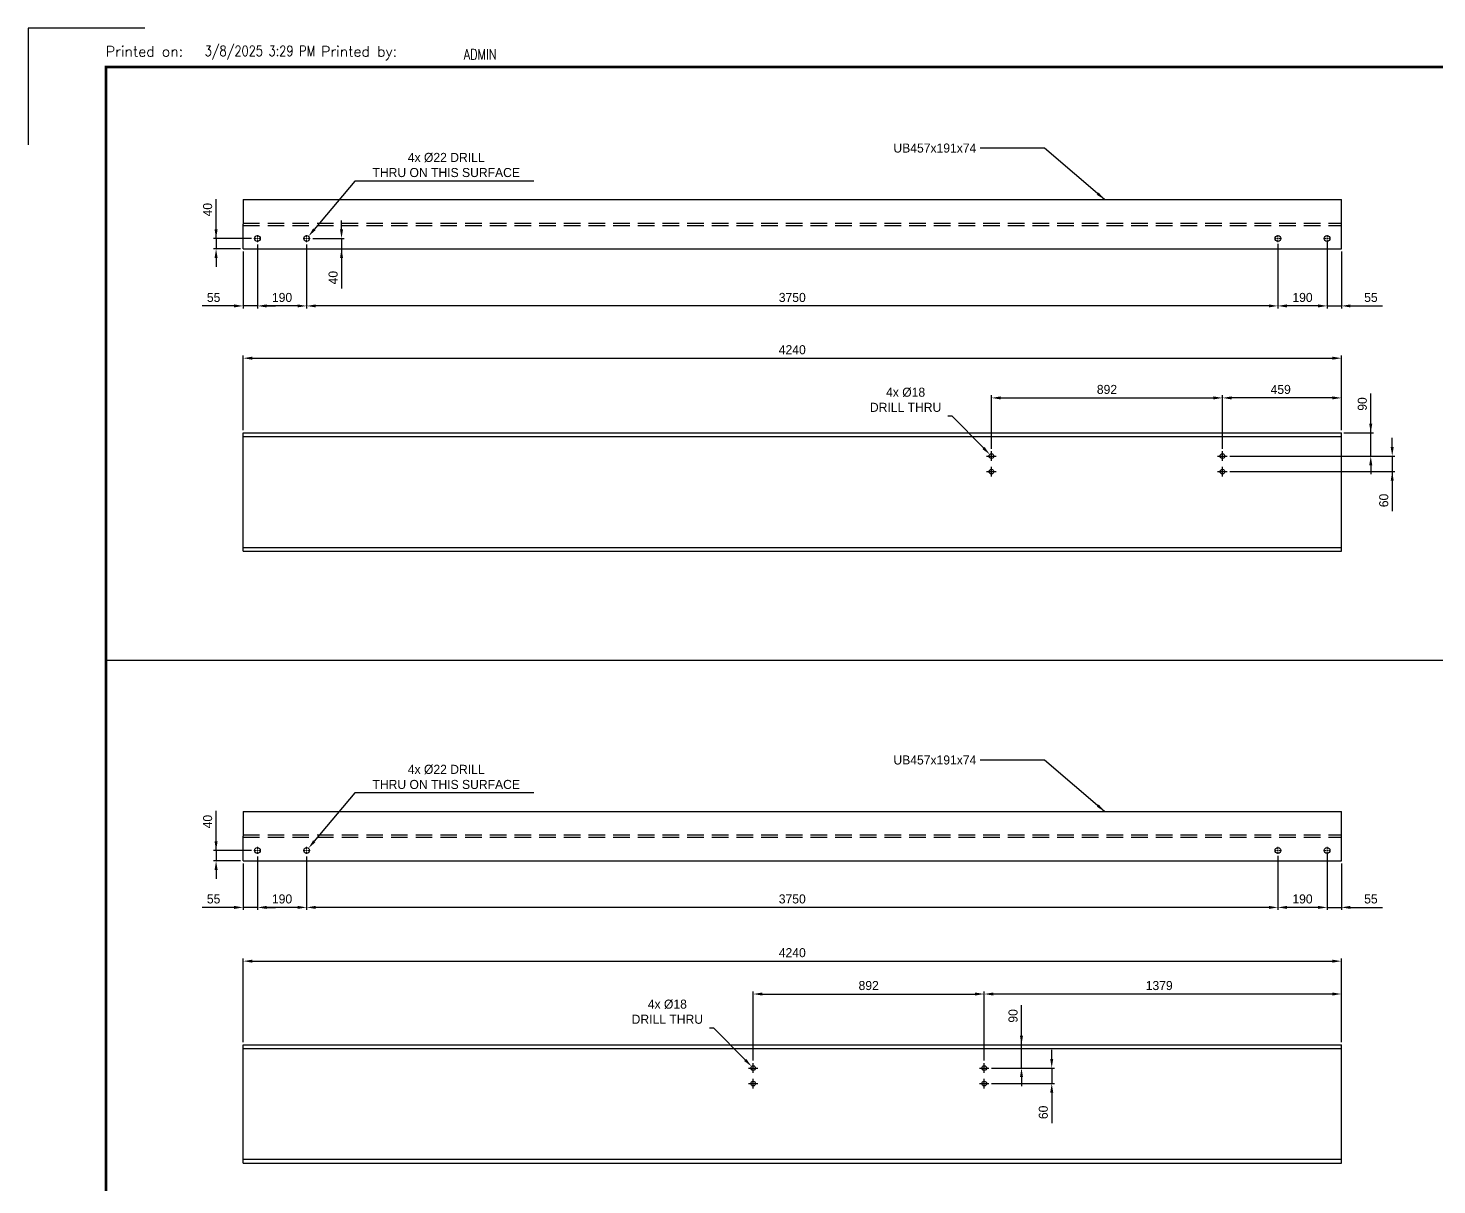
# Model space of a CAD drawing. Header units: millimetres. Extents: x 0 to 16187, y -20471 to 6290.
# Drawn here: x 5781 to 6325, y 1871 to 2318 of the extents above; entities that cross this region are included whole.
import ezdxf
from ezdxf.enums import TextEntityAlignment as Align

# ---------------------------------------------------------------- set-up
doc = ezdxf.new("R2010")
doc.units = ezdxf.units.MM
doc.header["$PDSIZE"] = -1
doc.linetypes.add('HIDDEN', pattern=[9.525, 6.35, -3.175])
doc.layers.add('BORDER1', color=3, linetype='Continuous')
doc.layers.add('BORDER2', color=7, linetype='Continuous')
doc.styles.add('ROMANC', font='ROMANC', dxfattribs={"height": 5})
doc.styles.add('ROMANS', font='ROMANS.shx', dxfattribs={"width": 0.8})
doc.styles.add('ROMANT', font='ROMANT', dxfattribs={"height": 4})
doc.dimstyles.new('AM_ISO', dxfattribs={"dimtxt": 3.5, "dimasz": 3.5, "dimexe": 1, "dimexo": 1, "dimgap": 1.5, "dimtad": 1, "dimdsep": 46, "dimtxsty": 'Standard', "dimcen": 0, "dimclrd": 1, "dimclre": 1, "dimclrt": 1, "dimadec": 0, "dimazin": 2, "dimtp": 0.1, "dimtm": 0.1, "dimtfac": 0.71, "dimtdec": 3, "dimtmove": 0, "dimatfit": 3, "dimfxl": 1, "dimlwd": -1, "dimlwe": -1, "dimarcsym": 1})
doc.dimstyles.new('AM_ISO$3', dxfattribs={"dimtxt": 3.5, "dimasz": 3.5, "dimexe": 1, "dimexo": 1, "dimgap": 1.5, "dimtad": 1, "dimtoh": 1, "dimdsep": 46, "dimtxsty": 'Standard', "dimcen": 0, "dimclrd": 1, "dimclre": 1, "dimclrt": 1, "dimadec": 0, "dimazin": 2, "dimtp": 0.1, "dimtm": 0.1, "dimtfac": 0.71, "dimtdec": 3, "dimtofl": 0, "dimtmove": 0, "dimatfit": 0, "dimfxl": 1, "dimlwd": -1, "dimlwe": -1, "dimarcsym": 1})
doc.dimstyles.new('AM_ISO$7', dxfattribs={"dimtxt": 3.5, "dimasz": 3.5, "dimexe": 1, "dimexo": 1, "dimgap": 1.5, "dimtad": 1, "dimtoh": 1, "dimdsep": 46, "dimtxsty": 'Standard', "dimcen": 0, "dimclrd": 1, "dimclre": 1, "dimclrt": 1, "dimadec": 0, "dimazin": 2, "dimtp": 0.1, "dimtm": 0.1, "dimtfac": 0.71, "dimtdec": 3, "dimtmove": 0, "dimatfit": 3, "dimfxl": 1, "dimlwd": -1, "dimlwe": -1, "dimarcsym": 1})

# ---------------------------------------------------------------- blocks, each defined once
blk = doc.blocks.new('SW_CENTERMARKSYMBOL_36')
at = {"color": 0, "linetype": 'Continuous', "lineweight": 18}
for p, q in [((-1, 0), (-2.7, 0)), ((0, 0), (-0.5, 0)), ((0, 1), (0, 2.7)), ((0, 0), (0, 0.5)), ((0, 0), (0, -0.5)), ((0, 0), (0.5, 0)), ((1, 0), (2.7, 0)), ((0, -1), (0, -2.7))]:
    blk.add_line(p, q, dxfattribs=at)
blk = doc.blocks.new('SW_CENTERMARKSYMBOL_37')
at = {"color": 0, "linetype": 'Continuous', "lineweight": 18}
for p, q in [((-1, 0), (-2.7, 0)), ((0, 0), (-0.5, 0)), ((0, 1), (0, 2.7)), ((0, 0), (0, 0.5)), ((0, 0), (0, -0.5)), ((0, 0), (0.5, 0)), ((1, 0), (2.7, 0)), ((0, -1), (0, -2.7))]:
    blk.add_line(p, q, dxfattribs=at)
blk = doc.blocks.new('SW_CENTERMARKSYMBOL_38')
at = {"color": 0, "linetype": 'Continuous', "lineweight": 18}
for p, q in [((-1, 0), (-2.7, 0)), ((0, 0), (-0.5, 0)), ((0, 1), (0, 2.7)), ((0, 0), (0, 0.5)), ((0, 0), (0, -0.5)), ((0, 0), (0.5, 0)), ((1, 0), (2.7, 0)), ((0, -1), (0, -2.7))]:
    blk.add_line(p, q, dxfattribs=at)
blk = doc.blocks.new('SW_CENTERMARKSYMBOL_39')
at = {"color": 0, "linetype": 'Continuous', "lineweight": 18}
for p, q in [((-1, 0), (-2.7, 0)), ((0, 0), (-0.5, 0)), ((0, 1), (0, 2.7)), ((0, 0), (0, 0.5)), ((0, 0), (0, -0.5)), ((0, 0), (0.5, 0)), ((1, 0), (2.7, 0)), ((0, -1), (0, -2.7))]:
    blk.add_line(p, q, dxfattribs=at)
blk = doc.blocks.new('*U609')
at = {"layer": 'BORDER1', "color": 154, "true_color": 0x1859a9, "const_width": 1}
blk.add_lwpolyline([(1.81, 811), (1144, 811), (1144, 0), (0, 0), (0, 811)], close=True, dxfattribs=at)
at = {"layer": 'BORDER2'}
blk.add_lwpolyline([(15, 826), (-30, 826), (-30, 781)], dxfattribs=at)
at = {"layer": 'BORDER2', "style": 'ROMANS'}
blk.add_text('Printed on:                 Printed by:', height=4, dxfattribs=at).set_placement((0, 815))
at = {"layer": 'BORDER2', "char_height": 4, "attachment_point": 7, "style": 'ROMANS'}
for s, insert in [('3/8/2025 3:29 PM', (38.14, 813.89)), ('ADMIN', (138.14, 813.89))]:
    blk.add_mtext(s, dxfattribs=dict(at, insert=insert))
at = {"layer": 'BORDER2', "flags": 8}
for tag, height, style, p in [('REV-A', 3.24, 'ROMANS', (986.93, 140.25)), ('RE-A', 8.06, 'ROMANT', (1084.63, 7.17))]:
    blk.add_attdef(tag, text='', height=height, dxfattribs=dict(at, style=style)).set_placement(p, align=Align.CENTER)
at = {"layer": 'BORDER2', "style": 'ROMANS', "width": 3.830216}
blk.add_attdef('DATE-A', text='', height=3.24, dxfattribs=at).set_placement((995.51, 140.25), (1008.51, 140.25), align=Align.FIT)
at = {"layer": 'BORDER2'}
for tag, height, style, p in [('DRN-A', 3.24, 'ROMANS', (1018.38, 140.25)), ('CHD-A', 3.24, 'ROMANS', (1032.35, 140.25)), ('APD-A', 3.24, 'ROMANS', (1046.64, 140.25)), ('CONS_CONT_VEND', 4.2, 'ROMANC', (1061.39, 72.83))]:
    blk.add_attdef(tag, text='', height=height, dxfattribs=dict(at, style=style)).set_placement(p, align=Align.CENTER)
at = {"layer": 'BORDER2', "style": 'ROMANS', "width": 0.8}
for tag, p, height in [('1:X', (997.23, 122.55), 3.5), ('LOC', (1042.74, 122.55), 3.5), ('PROJ_NO', (1118.64, 122.55), 3.5), ('CONS_DRG_NO', (1011, 63), 3)]:
    blk.add_attdef(tag, p, '', height=height, dxfattribs=at)
at = {"layer": 'BORDER2', "lineweight": 30, "width": 0.8, "flags": 104}
blk.add_attdef('COMMENTS-A', text='', height=2.2, dxfattribs=at).set_placement((1055.21, 142.07), align=Align.MIDDLE_LEFT)
at = {"layer": 'BORDER2', "style": 'ROMANS', "width": 0.8}
for tag, p in [('PROJECT_TITLE_1', (1061.07, 55.35)), ('PROJECT_TITLE_2', (1061.07, 49.3))]:
    blk.add_attdef(tag, text='', height=3.5, dxfattribs=at).set_placement(p, align=Align.MIDDLE)
at = {"layer": 'BORDER2', "style": 'ROMANT', "width": 0.8}
for tag, p in [('DRG_TITLE_1', (1061.07, 36.31)), ('DRG_TITLE_2', (1061.07, 28.31)), ('DRG_TITLE_3', (1061.07, 20.31))]:
    blk.add_attdef(tag, text='', height=5, dxfattribs=at).set_placement(p, align=Align.CENTER)
at = {"layer": 'BORDER2', "style": 'ROMANT'}
for tag, p in [('AR', (995, 7.17)), ('PA', (1011.74, 7.17)), ('DC', (1028.45, 7.17)), ('TS', (1120.84, 7.17))]:
    blk.add_attdef(tag, p, '', height=8.06, dxfattribs=at)
for tag, p in [('SRNO', (1074.7, 7.17)), ('SH', (1115.8, 7.18))]:
    blk.add_attdef(tag, text='', height=8.06, dxfattribs=at).set_placement(p, align=Align.RIGHT)
at = {"layer": 'BORDER2', "style": 'ROMANS', "flags": 2}
blk.add_attdef('TB_VERSION', text='', height=2, dxfattribs=at).set_placement((1, -1), align=Align.TOP_LEFT)
blk = doc.blocks.new('*D4968')
at = {"color": 1, "linetype": 'ByBlock'}
for p, q in [((6282.36, 2235.75), (6282.36, 2209.71)), ((6287.86, 2231.75), (6287.86, 2209.71)), ((6278.86, 2210.71), (6275.36, 2210.71)), ((6282.36, 2210.71), (6287.86, 2210.71)), ((6291.36, 2210.71), (6303.69, 2210.71))]:
    blk.add_line(p, q, dxfattribs=at)
at = {"color": 1}
for points in [[(6278.86, 2210.13), (6278.86, 2211.29), (6282.36, 2210.71)], [(6291.36, 2211.29), (6291.36, 2210.13), (6287.86, 2210.71)]]:
    blk.add_solid(points, dxfattribs=at)
at = {"layer": 'Defpoints', "color": 0}
for p in [(6282.36, 2236.75), (6287.86, 2232.75), (6287.86, 2210.71)]:
    blk.add_point(p, dxfattribs=at)
at = {"color": 1, "insert": (6299.27, 2213.96), "char_height": 3.5, "attachment_point": 5}
blk.add_mtext('55', dxfattribs=at)
blk = doc.blocks.new('*D4969')
at = {"color": 1, "linetype": 'ByBlock'}
for p, q in [((6282.36, 2235.5), (6282.36, 2209.71)), ((6263.36, 2234.65), (6263.36, 2209.71)), ((6278.86, 2210.71), (6266.86, 2210.71))]:
    blk.add_line(p, q, dxfattribs=at)
at = {"color": 1}
for points in [[(6266.86, 2211.29), (6266.86, 2210.13), (6263.36, 2210.71)], [(6278.86, 2210.13), (6278.86, 2211.29), (6282.36, 2210.71)]]:
    blk.add_solid(points, dxfattribs=at)
at = {"layer": 'Defpoints', "color": 0}
for p in [(6263.36, 2235.65), (6282.36, 2236.5), (6263.36, 2210.71)]:
    blk.add_point(p, dxfattribs=at)
at = {"color": 1, "insert": (6272.86, 2213.96), "char_height": 3.5, "attachment_point": 5}
blk.add_mtext('190', dxfattribs=at)
blk = doc.blocks.new('*D4970')
at = {"color": 1, "linetype": 'ByBlock'}
for p, q in [((5888.36, 2234.4), (5888.36, 2209.71)), ((6263.36, 2234.4), (6263.36, 2209.71)), ((6259.86, 2210.71), (5891.86, 2210.71))]:
    blk.add_line(p, q, dxfattribs=at)
at = {"color": 1}
for points in [[(5891.86, 2211.29), (5891.86, 2210.13), (5888.36, 2210.71)], [(6259.86, 2210.13), (6259.86, 2211.29), (6263.36, 2210.71)]]:
    blk.add_solid(points, dxfattribs=at)
at = {"layer": 'Defpoints', "color": 0}
for p in [(5888.36, 2235.4), (6263.36, 2235.4), (5888.36, 2210.71)]:
    blk.add_point(p, dxfattribs=at)
at = {"color": 1, "insert": (6075.86, 2213.96), "char_height": 3.5, "attachment_point": 5}
blk.add_mtext('3750', dxfattribs=at)
blk = doc.blocks.new('*D4971')
at = {"color": 1, "linetype": 'ByBlock'}
for p, q in [((5869.36, 2234.4), (5869.36, 2209.71)), ((5888.36, 2234.4), (5888.36, 2209.71)), ((5884.86, 2210.71), (5872.86, 2210.71))]:
    blk.add_line(p, q, dxfattribs=at)
at = {"color": 1}
for points in [[(5872.86, 2211.29), (5872.86, 2210.13), (5869.36, 2210.71)], [(5884.86, 2210.13), (5884.86, 2211.29), (5888.36, 2210.71)]]:
    blk.add_solid(points, dxfattribs=at)
at = {"layer": 'Defpoints', "color": 0}
for p in [(5869.36, 2235.4), (5888.36, 2235.4), (5869.36, 2210.71)]:
    blk.add_point(p, dxfattribs=at)
at = {"color": 1, "insert": (5878.86, 2213.96), "char_height": 3.5, "attachment_point": 5}
blk.add_mtext('190', dxfattribs=at)
blk = doc.blocks.new('*D4972')
at = {"color": 1, "linetype": 'ByBlock'}
for p, q in [((5863.86, 2231.75), (5863.86, 2209.71)), ((5869.36, 2234.4), (5869.36, 2209.71)), ((5860.36, 2210.71), (5848.02, 2210.71)), ((5869.36, 2210.71), (5863.86, 2210.71)), ((5872.86, 2210.71), (5876.36, 2210.71))]:
    blk.add_line(p, q, dxfattribs=at)
at = {"color": 1}
for points in [[(5860.36, 2210.13), (5860.36, 2211.29), (5863.86, 2210.71)], [(5872.86, 2211.29), (5872.86, 2210.13), (5869.36, 2210.71)]]:
    blk.add_solid(points, dxfattribs=at)
at = {"layer": 'Defpoints', "color": 0}
for p in [(5869.36, 2235.4), (5863.86, 2232.75), (5863.86, 2210.71)]:
    blk.add_point(p, dxfattribs=at)
at = {"color": 1, "insert": (5852.44, 2213.96), "char_height": 3.5, "attachment_point": 5}
blk.add_mtext('55', dxfattribs=at)
blk = doc.blocks.new('*D4973')
at = {"color": 1, "linetype": 'ByBlock'}
for p, q in [((5853.39, 2236.75), (5853.39, 2252)), ((5853.39, 2240.25), (5853.39, 2243.75)), ((5867.01, 2236.75), (5852.39, 2236.75)), ((5853.39, 2236.75), (5853.39, 2232.75)), ((5862.86, 2232.75), (5852.39, 2232.75)), ((5853.39, 2229.25), (5853.39, 2225.75))]:
    blk.add_line(p, q, dxfattribs=at)
at = {"color": 1}
for points in [[(5852.81, 2240.25), (5853.98, 2240.25), (5853.39, 2236.75)], [(5853.98, 2229.25), (5852.81, 2229.25), (5853.39, 2232.75)]]:
    blk.add_solid(points, dxfattribs=at)
at = {"layer": 'Defpoints', "color": 0}
for p in [(5868.01, 2236.75), (5853.39, 2232.75), (5863.86, 2232.75)]:
    blk.add_point(p, dxfattribs=at)
at = {"color": 1, "insert": (5850.14, 2247.87), "char_height": 3.5, "attachment_point": 5, "rotation": 90}
blk.add_mtext('40', dxfattribs=at)
blk = doc.blocks.new('*D4974')
at = {"color": 1, "linetype": 'ByBlock'}
for p, q in [((5901.83, 2240.25), (5901.83, 2243.75)), ((5890.71, 2236.75), (5902.83, 2236.75)), ((5901.83, 2236.75), (5901.83, 2232.75)), ((5890.83, 2232.75), (5902.83, 2232.75)), ((5901.83, 2232.75), (5901.83, 2217.5)), ((5901.83, 2229.25), (5901.83, 2225.75))]:
    blk.add_line(p, q, dxfattribs=at)
at = {"color": 1}
for points in [[(5901.25, 2240.25), (5902.41, 2240.25), (5901.83, 2236.75)], [(5902.41, 2229.25), (5901.25, 2229.25), (5901.83, 2232.75)]]:
    blk.add_solid(points, dxfattribs=at)
at = {"layer": 'Defpoints', "color": 0}
for p in [(5889.71, 2236.75), (5889.83, 2232.75), (5901.83, 2232.75)]:
    blk.add_point(p, dxfattribs=at)
at = {"color": 1, "insert": (5898.58, 2221.62), "char_height": 3.5, "attachment_point": 5, "rotation": 90}
blk.add_mtext('40', dxfattribs=at)
blk = doc.blocks.new('*D4975')
at = {"color": 1, "linetype": 'ByBlock'}
for p, q in [((5906.91, 2258.95), (5891.31, 2240.28)), ((5976.07, 2258.95), (5906.91, 2258.95))]:
    blk.add_line(p, q, dxfattribs=at)
at = {"color": 1}
blk.add_solid([(5890.86, 2240.65), (5891.75, 2239.9), (5889.06, 2237.59)], dxfattribs=at)
at = {"layer": 'Defpoints', "color": 0}
for p in [(5887.65, 2235.9), (5889.06, 2237.59)]:
    blk.add_point(p, dxfattribs=at)
at = {"color": 1, "insert": (5942.24, 2265.12), "char_height": 3.5, "attachment_point": 5}
blk.add_mtext('4x %%c22 DRILL\\PTHRU ON THIS SURFACE', dxfattribs=at)
blk = doc.blocks.new('*D4978')
at = {"color": 1, "linetype": 'ByBlock'}
for p, q in [((6241.96, 2155.56), (6241.96, 2176.18)), ((6287.86, 2162.7), (6287.86, 2176.18)), ((6284.36, 2175.18), (6245.46, 2175.18))]:
    blk.add_line(p, q, dxfattribs=at)
at = {"color": 1}
for points in [[(6245.46, 2175.77), (6245.46, 2174.6), (6241.96, 2175.18)], [(6284.36, 2174.6), (6284.36, 2175.77), (6287.86, 2175.18)]]:
    blk.add_solid(points, dxfattribs=at)
at = {"layer": 'Defpoints', "color": 0}
for p in [(6241.96, 2175.18), (6287.86, 2161.7), (6241.96, 2154.56)]:
    blk.add_point(p, dxfattribs=at)
at = {"color": 1, "insert": (6264.45, 2178.43), "char_height": 3.5, "attachment_point": 5}
blk.add_mtext('459', dxfattribs=at)
blk = doc.blocks.new('*D4980')
at = {"color": 1, "linetype": 'ByBlock'}
for p, q in [((6152.76, 2155.56), (6152.76, 2176.18)), ((6241.96, 2155.56), (6241.96, 2176.18)), ((6156.26, 2175.18), (6238.46, 2175.18))]:
    blk.add_line(p, q, dxfattribs=at)
at = {"color": 1}
for points in [[(6156.26, 2175.77), (6156.26, 2174.6), (6152.76, 2175.18)], [(6238.46, 2174.6), (6238.46, 2175.77), (6241.96, 2175.18)]]:
    blk.add_solid(points, dxfattribs=at)
at = {"layer": 'Defpoints', "color": 0}
for p in [(6241.96, 2175.18), (6152.76, 2154.56), (6241.96, 2154.56)]:
    blk.add_point(p, dxfattribs=at)
at = {"color": 1, "insert": (6197.36, 2178.43), "char_height": 3.5, "attachment_point": 5}
blk.add_mtext('892', dxfattribs=at)
blk = doc.blocks.new('*D4981')
at = {"color": 1, "linetype": 'ByBlock'}
for p, q in [((6299.21, 2161.7), (6299.21, 2176.95)), ((6299.21, 2165.2), (6299.21, 2168.7)), ((6288.86, 2161.7), (6300.21, 2161.7)), ((6299.21, 2152.7), (6299.21, 2161.7)), ((6244.81, 2152.7), (6300.21, 2152.7)), ((6299.21, 2149.2), (6299.21, 2145.7))]:
    blk.add_line(p, q, dxfattribs=at)
at = {"color": 1}
for points in [[(6298.62, 2165.2), (6299.79, 2165.2), (6299.21, 2161.7)], [(6299.79, 2149.2), (6298.62, 2149.2), (6299.21, 2152.7)]]:
    blk.add_solid(points, dxfattribs=at)
at = {"layer": 'Defpoints', "color": 0}
for p in [(6287.86, 2161.7), (6299.21, 2161.7), (6243.81, 2152.7)]:
    blk.add_point(p, dxfattribs=at)
at = {"color": 1, "insert": (6295.96, 2172.83), "char_height": 3.5, "attachment_point": 5, "rotation": 90}
blk.add_mtext('90', dxfattribs=at)
blk = doc.blocks.new('*D4982')
at = {"color": 1, "linetype": 'ByBlock'}
for p, q in [((6307.5, 2156.2), (6307.5, 2159.7)), ((6244.81, 2152.7), (6308.5, 2152.7)), ((6307.5, 2152.7), (6307.5, 2146.7)), ((6244.81, 2146.7), (6308.5, 2146.7)), ((6307.5, 2146.7), (6307.5, 2131.45)), ((6307.5, 2143.2), (6307.5, 2139.7))]:
    blk.add_line(p, q, dxfattribs=at)
at = {"color": 1}
for points in [[(6306.91, 2156.2), (6308.08, 2156.2), (6307.5, 2152.7)], [(6308.08, 2143.2), (6306.91, 2143.2), (6307.5, 2146.7)]]:
    blk.add_solid(points, dxfattribs=at)
at = {"layer": 'Defpoints', "color": 0}
for p in [(6243.81, 2152.7), (6243.81, 2146.7), (6307.5, 2146.7)]:
    blk.add_point(p, dxfattribs=at)
at = {"color": 1, "insert": (6304.25, 2135.58), "char_height": 3.5, "attachment_point": 5, "rotation": 90}
blk.add_mtext('60', dxfattribs=at)
blk = doc.blocks.new('*D4983')
at = {"color": 1, "linetype": 'ByBlock'}
for p, q in [((6135.95, 2168.28), (6137.45, 2168.28)), ((6137.45, 2168.28), (6149.67, 2155.84))]:
    blk.add_line(p, q, dxfattribs=at)
at = {"color": 1}
blk.add_solid([(6149.26, 2155.43), (6150.09, 2156.25), (6152.13, 2153.34)], dxfattribs=at)
at = {"layer": 'Defpoints', "color": 0}
for p in [(6152.13, 2153.34), (6153.39, 2152.06)]:
    blk.add_point(p, dxfattribs=at)
at = {"color": 1, "insert": (6119.62, 2174.44), "char_height": 3.5, "attachment_point": 5}
blk.add_mtext('4x %%c18\\PDRILL THRU', dxfattribs=at)
blk = doc.blocks.new('*D4984')
at = {"color": 1, "linetype": 'ByBlock'}
for p, q in [((5863.86, 2162.7), (5863.86, 2191.52)), ((5867.36, 2190.52), (6284.36, 2190.52)), ((6287.86, 2162.7), (6287.86, 2191.52))]:
    blk.add_line(p, q, dxfattribs=at)
at = {"color": 1}
for points in [[(5867.36, 2191.11), (5867.36, 2189.94), (5863.86, 2190.52)], [(6284.36, 2189.94), (6284.36, 2191.11), (6287.86, 2190.52)]]:
    blk.add_solid(points, dxfattribs=at)
at = {"layer": 'Defpoints', "color": 0}
for p in [(6287.86, 2190.52), (5863.86, 2161.7), (6287.86, 2161.7)]:
    blk.add_point(p, dxfattribs=at)
at = {"color": 1, "insert": (6075.86, 2193.77), "char_height": 3.5, "attachment_point": 5}
blk.add_mtext('4240', dxfattribs=at)
blk = doc.blocks.new('*D4987')
at = {"color": 1, "linetype": 'ByBlock'}
for p, q in [((6282.36, 1999.42), (6282.36, 1977.41)), ((6287.86, 1995.42), (6287.86, 1977.41)), ((6278.86, 1978.41), (6275.36, 1978.41)), ((6282.36, 1978.41), (6287.86, 1978.41)), ((6291.36, 1978.41), (6303.69, 1978.41))]:
    blk.add_line(p, q, dxfattribs=at)
at = {"color": 1}
for points in [[(6278.86, 1977.83), (6278.86, 1978.99), (6282.36, 1978.41)], [(6291.36, 1978.99), (6291.36, 1977.83), (6287.86, 1978.41)]]:
    blk.add_solid(points, dxfattribs=at)
at = {"layer": 'Defpoints', "color": 0}
for p in [(6282.36, 2000.42), (6287.86, 1996.42), (6287.86, 1978.41)]:
    blk.add_point(p, dxfattribs=at)
at = {"color": 1, "insert": (6299.27, 1981.66), "char_height": 3.5, "attachment_point": 5}
blk.add_mtext('55', dxfattribs=at)
blk = doc.blocks.new('*D4988')
at = {"color": 1, "linetype": 'ByBlock'}
for p, q in [((6263.36, 1998.32), (6263.36, 1977.41)), ((6282.36, 1999.17), (6282.36, 1977.41)), ((6278.86, 1978.41), (6266.86, 1978.41))]:
    blk.add_line(p, q, dxfattribs=at)
at = {"color": 1}
for points in [[(6266.86, 1978.99), (6266.86, 1977.83), (6263.36, 1978.41)], [(6278.86, 1977.83), (6278.86, 1978.99), (6282.36, 1978.41)]]:
    blk.add_solid(points, dxfattribs=at)
at = {"layer": 'Defpoints', "color": 0}
for p in [(6263.36, 1999.32), (6282.36, 2000.17), (6263.36, 1978.41)]:
    blk.add_point(p, dxfattribs=at)
at = {"color": 1, "insert": (6272.86, 1981.66), "char_height": 3.5, "attachment_point": 5}
blk.add_mtext('190', dxfattribs=at)
blk = doc.blocks.new('*D4989')
at = {"color": 1, "linetype": 'ByBlock'}
for p, q in [((5888.36, 1998.07), (5888.36, 1977.41)), ((6263.36, 1998.07), (6263.36, 1977.41)), ((6259.86, 1978.41), (5891.86, 1978.41))]:
    blk.add_line(p, q, dxfattribs=at)
at = {"color": 1}
for points in [[(5891.86, 1978.99), (5891.86, 1977.83), (5888.36, 1978.41)], [(6259.86, 1977.83), (6259.86, 1978.99), (6263.36, 1978.41)]]:
    blk.add_solid(points, dxfattribs=at)
at = {"layer": 'Defpoints', "color": 0}
for p in [(5888.36, 1999.07), (6263.36, 1999.07), (5888.36, 1978.41)]:
    blk.add_point(p, dxfattribs=at)
at = {"color": 1, "insert": (6075.86, 1981.66), "char_height": 3.5, "attachment_point": 5}
blk.add_mtext('3750', dxfattribs=at)
blk = doc.blocks.new('*D4990')
at = {"color": 1, "linetype": 'ByBlock'}
for p, q in [((5869.36, 1998.07), (5869.36, 1977.41)), ((5888.36, 1998.07), (5888.36, 1977.41)), ((5884.86, 1978.41), (5872.86, 1978.41))]:
    blk.add_line(p, q, dxfattribs=at)
at = {"color": 1}
for points in [[(5872.86, 1978.99), (5872.86, 1977.83), (5869.36, 1978.41)], [(5884.86, 1977.83), (5884.86, 1978.99), (5888.36, 1978.41)]]:
    blk.add_solid(points, dxfattribs=at)
at = {"layer": 'Defpoints', "color": 0}
for p in [(5869.36, 1999.07), (5888.36, 1999.07), (5869.36, 1978.41)]:
    blk.add_point(p, dxfattribs=at)
at = {"color": 1, "insert": (5878.86, 1981.66), "char_height": 3.5, "attachment_point": 5}
blk.add_mtext('190', dxfattribs=at)
blk = doc.blocks.new('*D4991')
at = {"color": 1, "linetype": 'ByBlock'}
for p, q in [((5869.36, 1998.07), (5869.36, 1977.41)), ((5863.86, 1995.42), (5863.86, 1977.41)), ((5860.36, 1978.41), (5848.02, 1978.41)), ((5869.36, 1978.41), (5863.86, 1978.41)), ((5872.86, 1978.41), (5876.36, 1978.41))]:
    blk.add_line(p, q, dxfattribs=at)
at = {"color": 1}
for points in [[(5860.36, 1977.83), (5860.36, 1978.99), (5863.86, 1978.41)], [(5872.86, 1978.99), (5872.86, 1977.83), (5869.36, 1978.41)]]:
    blk.add_solid(points, dxfattribs=at)
at = {"layer": 'Defpoints', "color": 0}
for p in [(5863.86, 1996.42), (5869.36, 1999.07), (5863.86, 1978.41)]:
    blk.add_point(p, dxfattribs=at)
at = {"color": 1, "insert": (5852.44, 1981.66), "char_height": 3.5, "attachment_point": 5}
blk.add_mtext('55', dxfattribs=at)
blk = doc.blocks.new('*D4992')
at = {"color": 1, "linetype": 'ByBlock'}
for p, q in [((5853.39, 2000.42), (5853.39, 2015.67)), ((5853.39, 2003.92), (5853.39, 2007.42)), ((5867.01, 2000.42), (5852.39, 2000.42)), ((5862.86, 1996.42), (5852.39, 1996.42)), ((5853.39, 2000.42), (5853.39, 1996.42)), ((5853.39, 1992.92), (5853.39, 1989.42))]:
    blk.add_line(p, q, dxfattribs=at)
at = {"color": 1}
for points in [[(5852.81, 2003.92), (5853.98, 2003.92), (5853.39, 2000.42)], [(5853.98, 1992.92), (5852.81, 1992.92), (5853.39, 1996.42)]]:
    blk.add_solid(points, dxfattribs=at)
at = {"layer": 'Defpoints', "color": 0}
for p in [(5853.39, 1996.42), (5863.86, 1996.42), (5868.01, 2000.42)]:
    blk.add_point(p, dxfattribs=at)
at = {"color": 1, "insert": (5850.14, 2011.54), "char_height": 3.5, "attachment_point": 5, "rotation": 90}
blk.add_mtext('40', dxfattribs=at)
blk = doc.blocks.new('*D4994')
at = {"color": 1, "linetype": 'ByBlock'}
for p, q in [((5906.91, 2022.63), (5891.31, 2003.95)), ((5976.07, 2022.63), (5906.91, 2022.63))]:
    blk.add_line(p, q, dxfattribs=at)
at = {"color": 1}
blk.add_solid([(5890.86, 2004.32), (5891.75, 2003.57), (5889.06, 2001.26)], dxfattribs=at)
at = {"layer": 'Defpoints', "color": 0}
for p in [(5887.65, 1999.57), (5889.06, 2001.26)]:
    blk.add_point(p, dxfattribs=at)
at = {"color": 1, "insert": (5942.24, 2028.79), "char_height": 3.5, "attachment_point": 5}
blk.add_mtext('4x %%c22 DRILL\\PTHRU ON THIS SURFACE', dxfattribs=at)
blk = doc.blocks.new('*D4995')
at = {"color": 1, "linetype": 'ByBlock'}
for p, q in [((6149.96, 1919.23), (6149.96, 1945.96)), ((6284.36, 1944.96), (6153.46, 1944.96)), ((6287.86, 1926.37), (6287.86, 1945.96))]:
    blk.add_line(p, q, dxfattribs=at)
at = {"color": 1}
for points in [[(6153.46, 1945.54), (6153.46, 1944.37), (6149.96, 1944.96)], [(6284.36, 1944.37), (6284.36, 1945.54), (6287.86, 1944.96)]]:
    blk.add_solid(points, dxfattribs=at)
at = {"layer": 'Defpoints', "color": 0}
for p in [(6149.96, 1944.96), (6287.86, 1925.37), (6149.96, 1918.23)]:
    blk.add_point(p, dxfattribs=at)
at = {"color": 1, "insert": (6217.53, 1948.21), "char_height": 3.5, "attachment_point": 5}
blk.add_mtext('1379', dxfattribs=at)
blk = doc.blocks.new('*D4996')
at = {"color": 1, "linetype": 'ByBlock'}
for p, q in [((6060.76, 1919.23), (6060.76, 1945.96)), ((6064.26, 1944.96), (6146.46, 1944.96)), ((6149.96, 1919.23), (6149.96, 1945.96))]:
    blk.add_line(p, q, dxfattribs=at)
at = {"color": 1}
for points in [[(6064.26, 1945.54), (6064.26, 1944.37), (6060.76, 1944.96)], [(6146.46, 1944.37), (6146.46, 1945.54), (6149.96, 1944.96)]]:
    blk.add_solid(points, dxfattribs=at)
at = {"layer": 'Defpoints', "color": 0}
for p in [(6149.96, 1944.96), (6060.76, 1918.23), (6149.96, 1918.23)]:
    blk.add_point(p, dxfattribs=at)
at = {"color": 1, "insert": (6105.36, 1948.21), "char_height": 3.5, "attachment_point": 5}
blk.add_mtext('892', dxfattribs=at)
blk = doc.blocks.new('*D4997')
at = {"color": 1, "linetype": 'ByBlock'}
for p, q in [((6164.36, 1925.37), (6164.36, 1940.62)), ((6164.36, 1928.87), (6164.36, 1932.37)), ((6162.32, 1925.37), (6165.36, 1925.37)), ((6164.36, 1916.37), (6164.36, 1925.37)), ((6152.81, 1916.37), (6165.36, 1916.37)), ((6164.36, 1912.87), (6164.36, 1909.37))]:
    blk.add_line(p, q, dxfattribs=at)
at = {"color": 1}
for points in [[(6163.77, 1928.87), (6164.94, 1928.87), (6164.36, 1925.37)], [(6164.94, 1912.87), (6163.77, 1912.87), (6164.36, 1916.37)]]:
    blk.add_solid(points, dxfattribs=at)
at = {"layer": 'Defpoints', "color": 0}
for p in [(6161.32, 1925.37), (6164.36, 1925.37), (6151.81, 1916.37)]:
    blk.add_point(p, dxfattribs=at)
at = {"color": 1, "insert": (6161.11, 1936.5), "char_height": 3.5, "attachment_point": 5, "rotation": 90}
blk.add_mtext('90', dxfattribs=at)
blk = doc.blocks.new('*D4998')
at = {"color": 1, "linetype": 'ByBlock'}
for p, q in [((6176.04, 1919.87), (6176.04, 1923.37)), ((6152.81, 1916.37), (6177.04, 1916.37)), ((6176.04, 1916.37), (6176.04, 1910.37)), ((6152.81, 1910.37), (6177.04, 1910.37)), ((6176.04, 1906.87), (6176.04, 1895.12))]:
    blk.add_line(p, q, dxfattribs=at)
at = {"color": 1}
for points in [[(6175.45, 1919.87), (6176.62, 1919.87), (6176.04, 1916.37)], [(6176.62, 1906.87), (6175.45, 1906.87), (6176.04, 1910.37)]]:
    blk.add_solid(points, dxfattribs=at)
at = {"layer": 'Defpoints', "color": 0}
for p in [(6151.81, 1916.37), (6151.81, 1910.37), (6176.04, 1910.37)]:
    blk.add_point(p, dxfattribs=at)
at = {"color": 1, "insert": (6172.79, 1899.25), "char_height": 3.5, "attachment_point": 5, "rotation": 90}
blk.add_mtext('60', dxfattribs=at)
blk = doc.blocks.new('*D4999')
at = {"color": 1, "linetype": 'ByBlock'}
for p, q in [((6043.95, 1931.95), (6045.45, 1931.95)), ((6045.45, 1931.95), (6057.67, 1919.51))]:
    blk.add_line(p, q, dxfattribs=at)
at = {"color": 1}
blk.add_solid([(6057.26, 1919.1), (6058.09, 1919.92), (6060.13, 1917.01)], dxfattribs=at)
at = {"layer": 'Defpoints', "color": 0}
for p in [(6060.13, 1917.01), (6061.39, 1915.73)]:
    blk.add_point(p, dxfattribs=at)
at = {"color": 1, "insert": (6027.62, 1938.11), "char_height": 3.5, "attachment_point": 5}
blk.add_mtext('4x %%c18\\PDRILL THRU', dxfattribs=at)
blk = doc.blocks.new('*D5000')
at = {"color": 1, "linetype": 'ByBlock'}
for p, q in [((5863.86, 1926.37), (5863.86, 1958.65)), ((6287.86, 1926.37), (6287.86, 1958.65)), ((5867.36, 1957.65), (6284.36, 1957.65))]:
    blk.add_line(p, q, dxfattribs=at)
at = {"color": 1}
for points in [[(5867.36, 1958.23), (5867.36, 1957.07), (5863.86, 1957.65)], [(6284.36, 1957.07), (6284.36, 1958.23), (6287.86, 1957.65)]]:
    blk.add_solid(points, dxfattribs=at)
at = {"layer": 'Defpoints', "color": 0}
for p in [(6287.86, 1957.65), (5863.86, 1925.37), (6287.86, 1925.37)]:
    blk.add_point(p, dxfattribs=at)
at = {"color": 1, "insert": (6075.86, 1960.9), "char_height": 3.5, "attachment_point": 5}
blk.add_mtext('4240', dxfattribs=at)

msp = doc.modelspace()

# ---------------------------------------------------------------- linework, layer by layer
at = {"color": 7, "linetype": 'Continuous', "lineweight": 25}
for p, q in [((5863.85601, 2251.78623), (5863.85601, 2242.26623)), ((5863.85601, 2251.78623), (6287.85601, 2251.78623)), ((6287.85601, 2242.26623), (6287.85601, 2251.78623)), ((5863.85601, 2232.74623), (5863.85601, 2242.26623)), ((6287.85601, 2232.74623), (6287.85601, 2242.26623)), ((5863.85601, 2232.74623), (6287.85601, 2232.74623)), ((5863.85601, 2160.2524), (5863.85601, 2161.7024)), ((5863.85601, 2161.7024), (6287.85601, 2161.7024)), ((5863.85601, 2160.2524), (6287.85601, 2160.2524)), ((5863.85601, 2117.4524), (5863.85601, 2160.2524)), ((6287.85601, 2160.2524), (6287.85601, 2161.7024)), ((6287.85601, 2117.4524), (6287.85601, 2160.2524)), ((6152.75601, 2150.84472), (6152.75601, 2154.56008)), ((6241.95601, 2150.84472), (6241.95601, 2154.56008)), ((6150.89833, 2152.7024), (6154.6137, 2152.7024)), ((6152.75601, 2144.84472), (6152.75601, 2148.56008)), ((6240.09833, 2152.7024), (6243.8137, 2152.7024)), ((6241.95601, 2144.84472), (6241.95601, 2148.56008)), ((6150.89833, 2146.7024), (6154.6137, 2146.7024)), ((6240.09833, 2146.7024), (6243.8137, 2146.7024)), ((5863.85601, 2116.0024), (5863.85601, 2117.4524)), ((5863.85601, 2117.4524), (6287.85601, 2117.4524)), ((5863.85601, 2116.0024), (6287.85601, 2116.0024)), ((6287.85601, 2116.0024), (6287.85601, 2117.4524)), ((5863.85601, 2015.45659), (5863.85601, 2005.93659)), ((5863.85601, 2015.45659), (6287.85601, 2015.45659)), ((6287.85601, 2005.93659), (6287.85601, 2015.45659)), ((5863.85601, 1996.41659), (5863.85601, 2005.93659)), ((6287.85601, 1996.41659), (6287.85601, 2005.93659)), ((5863.85601, 1996.41659), (6287.85601, 1996.41659)), ((5863.85601, 1923.92276), (5863.85601, 1925.37276)), ((5863.85601, 1925.37276), (6287.85601, 1925.37276)), ((6287.85601, 1923.92276), (6287.85601, 1925.37276)), ((5863.85601, 1923.92276), (6287.85601, 1923.92276)), ((5863.85601, 1881.12276), (5863.85601, 1923.92276)), ((6287.85601, 1881.12276), (6287.85601, 1923.92276)), ((6058.89833, 1916.37276), (6062.6137, 1916.37276)), ((6060.75601, 1914.51507), (6060.75601, 1918.23044)), ((6148.09833, 1916.37276), (6151.8137, 1916.37276)), ((6149.95601, 1914.51507), (6149.95601, 1918.23044)), ((6058.89833, 1910.37276), (6062.6137, 1910.37276)), ((6060.75601, 1908.51507), (6060.75601, 1912.23044)), ((6148.09833, 1910.37276), (6151.8137, 1910.37276)), ((6149.95601, 1908.51507), (6149.95601, 1912.23044)), ((5863.85601, 1879.67276), (5863.85601, 1881.12276)), ((5863.85601, 1881.12276), (6287.85601, 1881.12276)), ((5863.85601, 1879.67276), (6287.85601, 1879.67276)), ((6287.85601, 1879.67276), (6287.85601, 1881.12276))]:
    msp.add_line(p, q, dxfattribs=at)
at = {"color": 2, "linetype": 'HIDDEN'}
for p, q in [((5863.85601, 2242.71623), (6287.85601, 2242.71623)), ((5863.85601, 2241.81623), (6287.85601, 2241.81623)), ((5863.85601, 2006.38659), (6287.85601, 2006.38659)), ((5863.85601, 2005.48659), (6287.85601, 2005.48659))]:
    msp.add_line(p, q, dxfattribs=at)
msp.add_line((5810.8356, 2073.83736), (6451.53526, 2073.83736))
at = {"color": 7, "linetype": 'Continuous', "lineweight": 25}
for centre in [(5869.35601, 2236.74623), (5888.35601, 2236.74623), (6263.35601, 2236.74623), (6282.35601, 2236.74623), (5869.35601, 2000.41659), (5888.35601, 2000.41659), (6263.35601, 2000.41659), (6282.35601, 2000.41659)]:
    msp.add_circle(centre, 1.1, dxfattribs=at)
for centre in [(6152.75601, 2152.7024), (6241.95601, 2152.7024), (6152.75601, 2146.7024), (6241.95601, 2146.7024), (6060.75601, 1916.37276), (6149.95601, 1916.37276), (6060.75601, 1910.37276), (6149.95601, 1910.37276)]:
    msp.add_circle(centre, 0.9)

# ---------------------------------------------------------------- block references
at = {"color": 7, "linetype": 'Continuous', "lineweight": 0, "xscale": 0.5, "yscale": 0.5, "zscale": 0.5}
for name, p in [('SW_CENTERMARKSYMBOL_38', (5869.35601, 2236.74623)), ('SW_CENTERMARKSYMBOL_36', (5888.35601, 2236.74623)), ('SW_CENTERMARKSYMBOL_37', (6263.35601, 2236.74623)), ('SW_CENTERMARKSYMBOL_39', (6282.35601, 2236.74623)), ('SW_CENTERMARKSYMBOL_38', (5869.35601, 2000.41659)), ('SW_CENTERMARKSYMBOL_36', (5888.35601, 2000.41659)), ('SW_CENTERMARKSYMBOL_37', (6263.35601, 2000.41659)), ('SW_CENTERMARKSYMBOL_39', (6282.35601, 2000.41659))]:
    msp.add_blockref(name, p, dxfattribs=at)
at = {"layer": 'BORDER1'}
msp.add_blockref('*U609', (5810.8356, 1491.98256), dxfattribs=at)

# ---------------------------------------------------------------- texts
at = {"color": 1, "char_height": 3.5, "width": 5, "attachment_point": 9}
for insert in [(6146.91952, 2269.8887), (6146.91952, 2033.55906)]:
    msp.add_mtext('UB457x191x74', dxfattribs=dict(at, insert=insert))

# ---------------------------------------------------------------- dimensions: what is measured, and where the dimension line sits
for p1, p2, text, picture, middle in [((5887.65081, 2235.90203), (5889.06122, 2237.59044), '4x <> DRILL\\PTHRU ON THIS SURFACE', '*D4975', (5942.24125, 2258.95469)), ((6153.38677, 2152.06041), (6152.12526, 2153.34439), '4x <>\\PDRILL THRU', '*D4983', (6119.62037, 2168.27714)), ((5887.65081, 1999.57239), (5889.06122, 2001.2608), '4x <> DRILL\\PTHRU ON THIS SURFACE', '*D4994', (5942.24125, 2022.62505)), ((6061.38677, 1915.73077), (6060.12526, 1917.01474), '4x <>\\PDRILL THRU', '*D4999', (6027.62037, 1931.94749))]:
    dim = msp.add_diameter_dim_2p(p1=p1, p2=p2, text=text, dimstyle='AM_ISO$3', override={"dimtxt": 3.5, "dimlfac": 10})
    dim.commit()
    dim.dimension.update_dxf_attribs({"geometry": picture, "text_midpoint": middle, "dimtype": 163})
for base, p1, p2, picture, middle in [((5853.39295, 2232.74623), (5868.00601, 2236.74623), (5863.85601, 2232.74623), '*D4973', (5853.39295, 2247.87123)), ((5901.82996, 2232.74623), (5889.70601, 2236.74623), (5889.82521, 2232.74623), '*D4974', (5901.82996, 2221.62123)), ((6299.20723, 2161.7024), (6243.8137, 2152.7024), (6287.85601, 2161.7024), '*D4981', (6299.20723, 2172.8274)), ((6307.49514, 2146.7024), (6243.8137, 2152.7024), (6243.8137, 2146.7024), '*D4982', (6307.49514, 2135.5774)), ((5853.39295, 1996.41659), (5868.00601, 2000.41659), (5863.85601, 1996.41659), '*D4992', (5853.39295, 2011.54159)), ((6164.35548, 1925.37276), (6151.8137, 1916.37276), (6161.31792, 1925.37276), '*D4997', (6164.35548, 1936.49776))]:
    dim = msp.add_linear_dim(base=base, p1=p1, p2=p2, angle=90, dimstyle='AM_ISO', override={"dimtxt": 3.5, "dimlfac": 10})
    dim.commit()
    dim.dimension.update_dxf_attribs({"geometry": picture, "text_midpoint": middle, "dimtype": 160})
for base, p1, p2, picture, middle in [((5863.85601, 2210.71164), (5869.35601, 2235.39623), (5863.85601, 2232.74623), '*D4972', (5852.43935, 2213.96164)), ((5869.35601, 2210.71164), (5888.35601, 2235.39623), (5869.35601, 2235.39623), '*D4971', (5878.85601, 2213.96164)), ((6263.35601, 2210.71164), (6282.35601, 2236.49623), (6263.35601, 2235.64623), '*D4969', (6272.85601, 2213.96164)), ((6287.85601, 2210.71164), (6282.35601, 2236.74623), (6287.85601, 2232.74623), '*D4968', (6299.27268, 2213.96164)), ((6241.95601, 2175.18499), (6152.75601, 2154.56008), (6241.95601, 2154.56008), '*D4980', (6197.35601, 2178.43499)), ((5863.85601, 1978.40903), (5869.35601, 1999.06659), (5863.85601, 1996.41659), '*D4991', (5852.43935, 1981.65903)), ((5869.35601, 1978.40903), (5888.35601, 1999.06659), (5869.35601, 1999.06659), '*D4990', (5878.85601, 1981.65903)), ((5888.35601, 1978.40903), (6263.35601, 1999.06659), (5888.35601, 1999.06659), '*D4989', (6075.85601, 1981.65903)), ((6263.35601, 1978.40903), (6282.35601, 2000.16659), (6263.35601, 1999.31659), '*D4988', (6272.85601, 1981.65903)), ((6287.85601, 1978.40903), (6282.35601, 2000.41659), (6287.85601, 1996.41659), '*D4987', (6299.27268, 1981.65903)), ((6149.95601, 1944.95787), (6060.75601, 1918.23044), (6149.95601, 1918.23044), '*D4996', (6105.35601, 1948.20787))]:
    dim = msp.add_linear_dim(base=base, p1=p1, p2=p2, dimstyle='AM_ISO', override={"dimtxt": 3.5, "dimlfac": 10})
    dim.commit()
    dim.dimension.update_dxf_attribs({"geometry": picture, "text_midpoint": middle})
for base, p1, p2, picture, middle in [((5888.35601, 2210.71164), (6263.35601, 2235.39623), (5888.35601, 2235.39623), '*D4970', (6075.85601, 2210.71164)), ((6287.85601, 2190.5235), (5863.85601, 2161.7024), (6287.85601, 2161.7024), '*D4984', (6075.85601, 2190.5235)), ((6241.95601, 2175.18499), (6287.85601, 2161.7024), (6241.95601, 2154.56008), '*D4978', (6264.44649, 2175.18499)), ((6287.85601, 1957.649), (5863.85601, 1925.37276), (6287.85601, 1925.37276), '*D5000', (6075.85601, 1957.649)), ((6149.95601, 1944.95787), (6287.85601, 1925.37276), (6149.95601, 1918.23044), '*D4995', (6217.52543, 1944.95787))]:
    dim = msp.add_linear_dim(base=base, p1=p1, p2=p2, dimstyle='AM_ISO', override={"dimtxt": 3.5, "dimlfac": 10})
    dim.commit()
    dim.dimension.update_dxf_attribs({"geometry": picture, "text_midpoint": middle, "dimtype": 160})
dim = msp.add_linear_dim(base=(6176.03738, 1910.37276), p1=(6151.8137, 1916.37276), p2=(6151.8137, 1910.37276), angle=90, dimstyle='AM_ISO', override={"dimtxt": 3.5, "dimlfac": 10})
dim.commit()
dim.dimension.update_dxf_attribs({"geometry": '*D4998', "text_midpoint": (6172.78738, 1899.24776)})

# ---------------------------------------------------------------- leaders
at = {"annotation_type": 0, "has_hookline": 1, "hookline_direction": 1, "text_width": 38.5}
for points in [[(6196.45728, 2251.78623), (6173.25621, 2271.6387), (6148.41952, 2271.6387)], [(6196.45728, 2015.45659), (6173.25621, 2035.30906), (6148.41952, 2035.30906)]]:
    msp.add_leader(points, dimstyle='AM_ISO$7', override={"dimgap": 1.5, "dimtad": 0}, dxfattribs=at)

doc.saveas('drawing.dxf')
